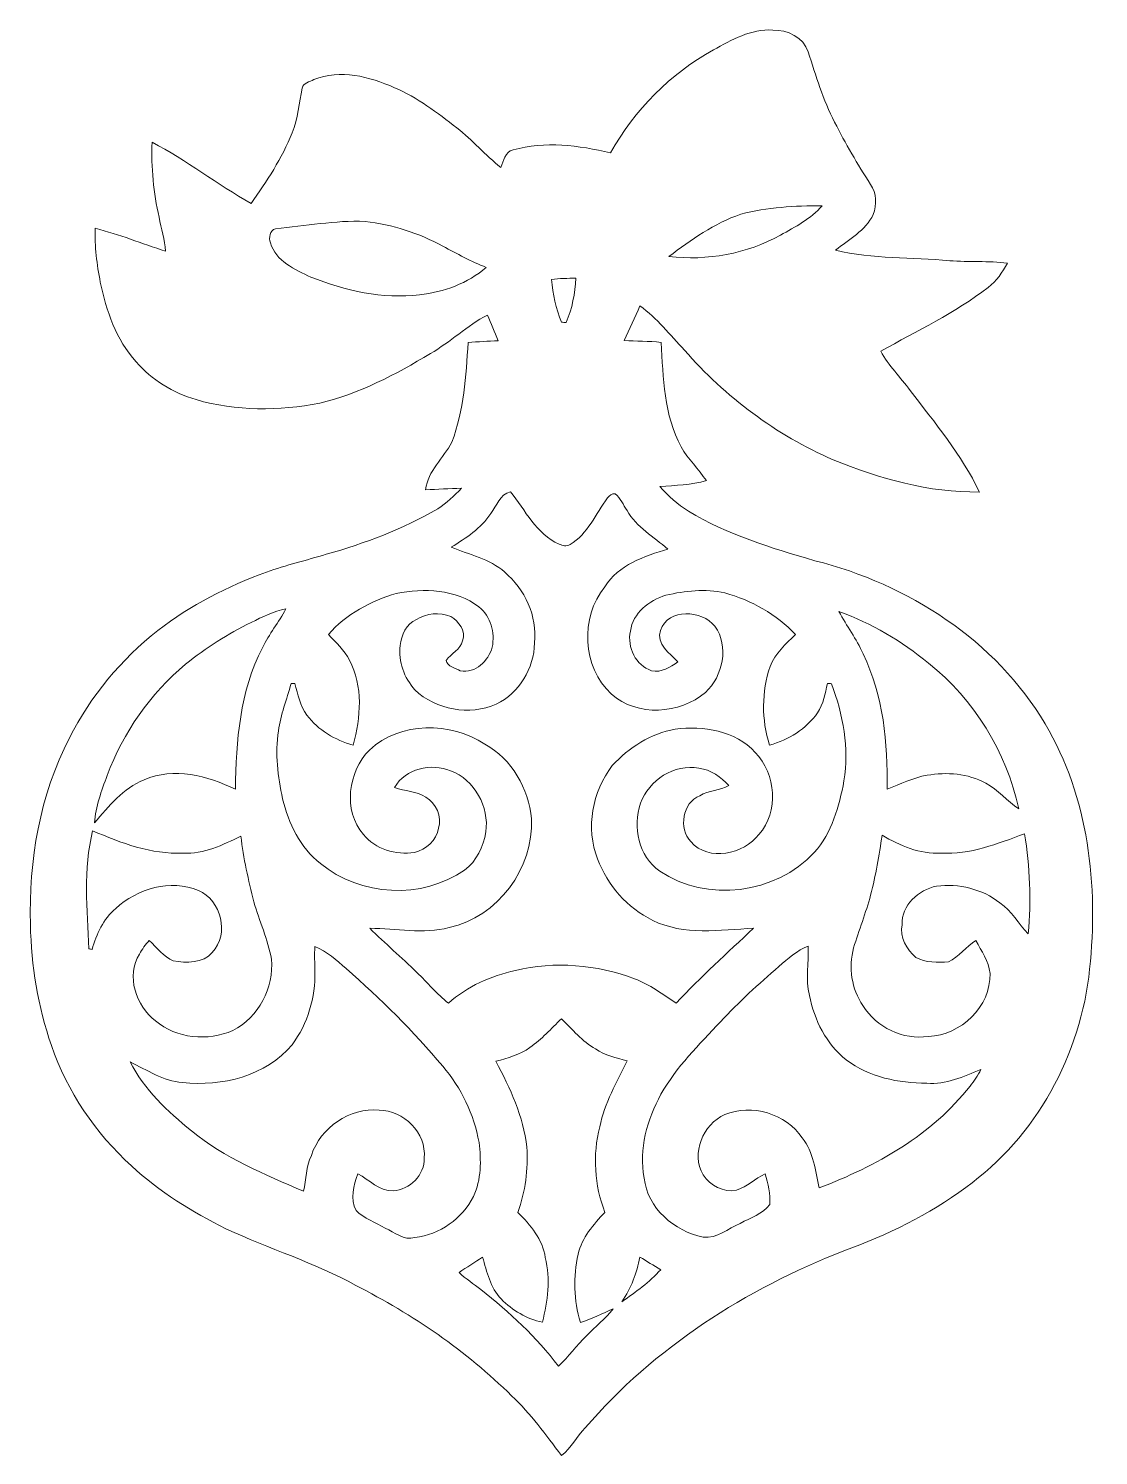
# Model space of a CAD drawing. Header units: centimetres. Extents: x -12.1 to 12.2, y -16.2 to 16.2.
import ezdxf

# ---------------------------------------------------------------- set-up
doc = ezdxf.new("R2010")
doc.units = ezdxf.units.CM
doc.header["$MEASUREMENT"] = 0
doc.layers.add('Layer 1', color=7, linetype='Continuous')

msp = doc.modelspace()

# ---------------------------------------------------------------- linework, layer by layer
at = {"layer": 'Layer 1', "color": 251, "lineweight": 9}
for points, knots in [([(3.44417, 15.70908), (3.85974, 15.93098), (4.30001, 16.19239), (4.79108, 16.15605), (4.79108, 16.15605), (5.11916, 16.16769), (5.48817, 15.9913), (5.59506, 15.66393), (5.59506, 15.66393), (5.76792, 15.12418), (5.93161, 14.57596), (6.19443, 14.07078), (6.19443, 14.07078), (6.43608, 13.5843), (6.71548, 13.11793), (7.00617, 12.65932), (7.00617, 12.65932), (7.1501, 12.46247), (7.14481, 12.19859), (7.07108, 11.97493), (7.07108, 11.97493), (6.88869, 11.60945), (6.52075, 11.40872), (6.21277, 11.1646), (6.21277, 11.1646), (7.06191, 10.96599), (7.93962, 11.00444), (8.80287, 10.92859), (8.80287, 10.92859), (9.23784, 10.8912), (9.67881, 10.93212), (10.11202, 10.87038), (10.11202, 10.87038), (9.99278, 10.6693), (9.8679, 10.46328), (9.67493, 10.32463), (9.67493, 10.32463), (8.92598, 9.74114), (8.06203, 9.33791), (7.23759, 8.87613), (7.23759, 8.87613), (7.41998, 8.55157), (7.68491, 8.28311), (7.90681, 7.98607), (7.90681, 7.98607), (8.4702, 7.24912), (9.07309, 6.52487), (9.47632, 5.68455), (9.47632, 5.68455), (8.3312, 5.66762), (7.21007, 5.98547), (6.15809, 6.4148), (6.15809, 6.4148), (4.86798, 6.97748), (3.71193, 7.83932), (2.79083, 8.90223), (2.79083, 8.90223), (2.46168, 9.24302), (2.16817, 9.62543), (1.78118, 9.90412), (1.78118, 9.90412), (1.67182, 9.63707), (1.54235, 9.37953), (1.42099, 9.11813), (1.42099, 9.11813), (1.69969, 9.10685), (1.97979, 9.10473), (2.25778, 9.0758), (2.25778, 9.0758), (2.30893, 8.27676), (2.3241, 7.42868), (2.71322, 6.70619), (2.71322, 6.70619), (2.87585, 6.43103), (3.10692, 6.20525), (3.28683, 5.94172), (3.28683, 5.94172), (2.94534, 5.83942), (2.58445, 5.83871), (2.23238, 5.80767), (2.23238, 5.80767), (2.42394, 5.59706), (2.63313, 5.39809), (2.87832, 5.25028), (2.87832, 5.25028), (3.76308, 4.71793), (4.75792, 4.41383), (5.74287, 4.12667), (5.74287, 4.12667), (7.85495, 3.59786), (9.84497, 2.32468), (10.96539, 0.42498), (10.96539, 0.42498), (11.95599, -1.23026), (12.17472, -3.24497), (11.97434, -5.13269), (11.97434, -5.13269), (11.77819, -7.0772), (10.76008, -8.93951), (9.16517, -10.08392), (9.16517, -10.08392), (8.32662, -10.70587), (7.38011, -11.16166), (6.40362, -11.52149), (6.40362, -11.52149), (4.17936, -12.38509), (2.10256, -13.71612), (0.53763, -15.53222), (0.53763, -15.53222), (0.34784, -15.73048), (0.21943, -15.98625), (0.00459, -16.15946), (0.00459, -16.15946), (-0.36089, -15.70014), (-0.6918, -15.20626), (-1.12818, -14.80726), (-1.12818, -14.80726), (-2.16041, -13.78879), (-3.37044, -12.96224), (-4.66055, -12.30501), (-4.66055, -12.30501), (-5.59929, -11.78325), (-6.63434, -11.47351), (-7.60412, -11.01878), (-7.60412, -11.01878), (-8.37424, -10.63778), (-9.11331, -10.18199), (-9.74372, -9.59427), (-9.74372, -9.59427), (-10.56781, -8.85661), (-11.19787, -7.90799), (-11.56158, -6.86377), (-11.56158, -6.86377), (-11.86815, -5.98464), (-12.01843, -5.05366), (-12.03748, -4.12445), (-12.03748, -4.12445), (-12.08017, -2.67277), (-11.82229, -1.18828), (-11.1513, 0.10924), (-11.1513, 0.10924), (-10.67294, 1.05645), (-9.98008, 1.89112), (-9.14717, 2.54764), (-9.14717, 2.54764), (-8.40352, 3.11526), (-7.56602, 3.55482), (-6.68478, 3.86597), (-6.68478, 3.86597), (-6.24346, 4.03178), (-5.78238, 4.13444), (-5.33223, 4.27166), (-5.33223, 4.27166), (-4.45382, 4.52002), (-3.59304, 4.84563), (-2.80176, 5.30425), (-2.80176, 5.30425), (-2.60562, 5.43584), (-2.42817, 5.5953), (-2.2673, 5.76816), (-2.2673, 5.76816), (-2.53859, 5.76216), (-2.80882, 5.74487), (-3.07975, 5.73605), (-3.07975, 5.73605), (-3.02754, 6.16362), (-2.67405, 6.4536), (-2.48108, 6.81414), (-2.48108, 6.81414), (-2.21474, 7.53593), (-2.15935, 8.31345), (-2.11667, 9.0758), (-2.11667, 9.0758), (-1.88912, 9.09237), (-1.66123, 9.10367), (-1.43298, 9.11461), (-1.43298, 9.11461), (-1.50636, 9.31252), (-1.60267, 9.50054), (-1.67816, 9.6974), (-1.67816, 9.6974), (-2.13748, 9.45151), (-2.51848, 9.08321), (-2.97074, 8.82392), (-2.97074, 8.82392), (-3.75391, 8.34802), (-4.58117, 7.91552), (-5.47723, 7.6982), (-5.47723, 7.6982), (-6.4015, 7.51758), (-7.37447, 7.51476), (-8.28322, 7.77864), (-8.28322, 7.77864), (-8.80533, 7.93139), (-9.28652, 8.22631), (-9.64353, 8.63906), (-9.64353, 8.63906), (-10.09685, 9.13718), (-10.31381, 9.79441), (-10.45351, 10.44034), (-10.45351, 10.44034), (-10.529, 10.84322), (-10.58545, 11.25173), (-10.5664, 11.66272), (-10.5664, 11.66272), (-10.02524, 11.52549), (-9.5063, 11.31876), (-8.97749, 11.14167), (-8.97749, 11.14167), (-8.98031, 11.40555), (-9.0738, 11.65672), (-9.12142, 11.91355), (-9.12142, 11.91355), (-9.25301, 12.46988), (-9.29957, 13.04314), (-9.28052, 13.61358), (-9.28052, 13.61358), (-8.49806, 13.21036), (-7.79992, 12.66073), (-7.03615, 12.22258), (-7.03615, 12.22258), (-6.6809, 12.72952), (-6.33165, 13.25022), (-6.10411, 13.82913), (-6.10411, 13.82913), (-5.9757, 14.15333), (-5.94607, 14.50435), (-5.87728, 14.84301), (-5.87728, 14.84301), (-5.85152, 14.96225), (-5.70477, 14.9806), (-5.61587, 15.03633), (-5.61587, 15.03633), (-5.01121, 15.27375), (-4.35257, 15.10618), (-3.78566, 14.85042), (-3.78566, 14.85042), (-3.26602, 14.62747), (-2.80846, 14.28774), (-2.36925, 13.93743), (-2.36925, 13.93743), (-2.01542, 13.66473), (-1.72332, 13.32219), (-1.37513, 13.04279), (-1.37513, 13.04279), (-1.31127, 13.18919), (-1.27705, 13.39451), (-1.09714, 13.44178), (-1.09714, 13.44178), (-0.37324, 13.64392), (0.39335, 13.54691), (1.11302, 13.37158), (1.11302, 13.37158), (1.65488, 14.34701), (2.46874, 15.16616), (3.44417, 15.70908), (3.44417, 15.70908), (3.44417, 15.70908), (3.44417, 15.70908), (3.44417, 15.70908)], [0, 0, 0, 0, 0.01515152, 0.01515152, 0.01515152, 0.01515152, 0.03030303, 0.03030303, 0.03030303, 0.03030303, 0.04545455, 0.04545455, 0.04545455, 0.04545455, 0.06060606, 0.06060606, 0.06060606, 0.06060606, 0.07575758, 0.07575758, 0.07575758, 0.07575758, 0.09090909, 0.09090909, 0.09090909, 0.09090909, 0.10606061, 0.10606061, 0.10606061, 0.10606061, 0.12121212, 0.12121212, 0.12121212, 0.12121212, 0.13636364, 0.13636364, 0.13636364, 0.13636364, 0.15151515, 0.15151515, 0.15151515, 0.15151515, 0.16666667, 0.16666667, 0.16666667, 0.16666667, 0.18181818, 0.18181818, 0.18181818, 0.18181818, 0.1969697, 0.1969697, 0.1969697, 0.1969697, 0.21212121, 0.21212121, 0.21212121, 0.21212121, 0.22727273, 0.22727273, 0.22727273, 0.22727273, 0.24242424, 0.24242424, 0.24242424, 0.24242424, 0.25757576, 0.25757576, 0.25757576, 0.25757576, 0.27272727, 0.27272727, 0.27272727, 0.27272727, 0.28787879, 0.28787879, 0.28787879, 0.28787879, 0.3030303, 0.3030303, 0.3030303, 0.3030303, 0.31818182, 0.31818182, 0.31818182, 0.31818182, 0.33333333, 0.33333333, 0.33333333, 0.33333333, 0.34848485, 0.34848485, 0.34848485, 0.34848485, 0.36363636, 0.36363636, 0.36363636, 0.36363636, 0.37878788, 0.37878788, 0.37878788, 0.37878788, 0.39393939, 0.39393939, 0.39393939, 0.39393939, 0.40909091, 0.40909091, 0.40909091, 0.40909091, 0.42424242, 0.42424242, 0.42424242, 0.42424242, 0.43939394, 0.43939394, 0.43939394, 0.43939394, 0.45454545, 0.45454545, 0.45454545, 0.45454545, 0.46969697, 0.46969697, 0.46969697, 0.46969697, 0.48484848, 0.48484848, 0.48484848, 0.48484848, 0.5, 0.5, 0.5, 0.5, 0.51515152, 0.51515152, 0.51515152, 0.51515152, 0.53030303, 0.53030303, 0.53030303, 0.53030303, 0.54545455, 0.54545455, 0.54545455, 0.54545455, 0.56060606, 0.56060606, 0.56060606, 0.56060606, 0.57575758, 0.57575758, 0.57575758, 0.57575758, 0.59090909, 0.59090909, 0.59090909, 0.59090909, 0.60606061, 0.60606061, 0.60606061, 0.60606061, 0.62121212, 0.62121212, 0.62121212, 0.62121212, 0.63636364, 0.63636364, 0.63636364, 0.63636364, 0.65151515, 0.65151515, 0.65151515, 0.65151515, 0.66666667, 0.66666667, 0.66666667, 0.66666667, 0.68181818, 0.68181818, 0.68181818, 0.68181818, 0.6969697, 0.6969697, 0.6969697, 0.6969697, 0.71212121, 0.71212121, 0.71212121, 0.71212121, 0.72727273, 0.72727273, 0.72727273, 0.72727273, 0.74242424, 0.74242424, 0.74242424, 0.74242424, 0.75757576, 0.75757576, 0.75757576, 0.75757576, 0.77272727, 0.77272727, 0.77272727, 0.77272727, 0.78787879, 0.78787879, 0.78787879, 0.78787879, 0.8030303, 0.8030303, 0.8030303, 0.8030303, 0.81818182, 0.81818182, 0.81818182, 0.81818182, 0.83333333, 0.83333333, 0.83333333, 0.83333333, 0.84848485, 0.84848485, 0.84848485, 0.84848485, 0.86363636, 0.86363636, 0.86363636, 0.86363636, 0.87878788, 0.87878788, 0.87878788, 0.87878788, 0.89393939, 0.89393939, 0.89393939, 0.89393939, 0.90909091, 0.90909091, 0.90909091, 0.90909091, 0.92424242, 0.92424242, 0.92424242, 0.92424242, 0.93939394, 0.93939394, 0.93939394, 0.93939394, 0.95454545, 0.95454545, 0.95454545, 0.95454545, 0.96969697, 0.96969697, 0.96969697, 0.96969697, 1, 1, 1, 1]), ([(4.06506, 11.98234), (3.46534, 11.77702), (2.93899, 11.40096), (2.43734, 11.02314), (2.43734, 11.02314), (3.30059, 10.92471), (4.2037, 11.0817), (4.96429, 11.50962), (4.96429, 11.50962), (5.30437, 11.69306), (5.65362, 11.87862), (5.91115, 12.1746), (5.91115, 12.1746), (5.29308, 12.17354), (4.66478, 12.14144), (4.06506, 11.98234), (4.06506, 11.98234), (4.06506, 11.98234), (4.06506, 11.98234), (4.06506, 11.98234)], [0, 0, 0, 0, 0.16666667, 0.16666667, 0.16666667, 0.16666667, 0.33333333, 0.33333333, 0.33333333, 0.33333333, 0.5, 0.5, 0.5, 0.5, 0.66666667, 0.66666667, 0.66666667, 0.66666667, 1, 1, 1, 1]), ([(-6.48017, 11.65355), (-6.61599, 11.62356), (-6.63434, 11.44541), (-6.598, 11.33499), (-6.598, 11.33499), (-6.47453, 10.91977), (-6.04132, 10.72398), (-5.67972, 10.55676), (-5.67972, 10.55676), (-4.9029, 10.2442), (-4.05306, 10.0597), (-3.2138, 10.15529), (-3.2138, 10.15529), (-2.6677, 10.21633), (-2.12266, 10.41529), (-1.70427, 10.77831), (-1.70427, 10.77831), (-2.04787, 10.90425), (-2.3622, 11.09052), (-2.6864, 11.25703), (-2.6864, 11.25703), (-3.2325, 11.5516), (-3.83258, 11.75021), (-4.44994, 11.8183), (-4.44994, 11.8183), (-5.13186, 11.84864), (-5.8039, 11.71352), (-6.48017, 11.65355), (-6.48017, 11.65355), (-6.48017, 11.65355), (-6.48017, 11.65355), (-6.48017, 11.65355)], [0, 0, 0, 0, 0.11111111, 0.11111111, 0.11111111, 0.11111111, 0.22222222, 0.22222222, 0.22222222, 0.22222222, 0.33333333, 0.33333333, 0.33333333, 0.33333333, 0.44444444, 0.44444444, 0.44444444, 0.44444444, 0.55555556, 0.55555556, 0.55555556, 0.55555556, 0.66666667, 0.66666667, 0.66666667, 0.66666667, 0.77777778, 0.77777778, 0.77777778, 0.77777778, 1, 1, 1, 1]), ([(-0.22331, 10.50455), (-0.19297, 10.17188), (-0.12735, 9.84345), (0.00212, 9.53441), (0.00212, 9.53441), (0.02822, 9.53194), (0.08044, 9.52736), (0.10654, 9.52489), (0.10654, 9.52489), (0.24342, 9.84345), (0.31221, 10.18917), (0.32632, 10.53489), (0.32632, 10.53489), (0.14252, 10.53136), (-0.04092, 10.5236), (-0.22331, 10.50455), (-0.22331, 10.50455), (-0.22331, 10.50455), (-0.22331, 10.50455), (-0.22331, 10.50455)], [0, 0, 0, 0, 0.16666667, 0.16666667, 0.16666667, 0.16666667, 0.33333333, 0.33333333, 0.33333333, 0.33333333, 0.5, 0.5, 0.5, 0.5, 0.66666667, 0.66666667, 0.66666667, 0.66666667, 1, 1, 1, 1]), ([(-1.60161, 5.19525), (-1.82068, 4.86152), (-2.16288, 4.64102), (-2.49555, 4.43394), (-2.49555, 4.43394), (-2.08633, 4.26179), (-1.62983, 4.17183), (-1.28693, 3.87091), (-1.28693, 3.87091), (-0.83114, 3.47827), (-0.54363, 2.87043), (-0.60713, 2.26189), (-0.60713, 2.26189), (-0.62442, 1.69004), (-0.95003, 1.12171), (-1.47567, 0.87441), (-1.47567, 0.87441), (-2.08421, 0.60913), (-2.84339, 0.74353), (-3.32458, 1.19968), (-3.32458, 1.19968), (-3.56094, 1.47131), (-3.70805, 1.84173), (-3.65442, 2.20474), (-3.65442, 2.20474), (-3.6262, 2.43863), (-3.51931, 2.69475), (-3.28789, 2.79247), (-3.28789, 2.79247), (-3.06035, 2.94134), (-2.75978, 2.96392), (-2.50966, 2.86091), (-2.50966, 2.86091), (-2.32833, 2.74837), (-2.153, 2.54094), (-2.2419, 2.31093), (-2.2419, 2.31093), (-2.28776, 2.1109), (-2.50049, 2.02271), (-2.61302, 1.86607), (-2.61302, 1.86607), (-2.5915, 1.72461), (-2.39995, 1.69039), (-2.292, 1.63324), (-2.292, 1.63324), (-1.9491, 1.55704), (-1.65241, 1.86043), (-1.5688, 2.16629), (-1.5688, 2.16629), (-1.50213, 2.49931), (-1.6009, 2.8602), (-1.87007, 3.07751), (-1.87007, 3.07751), (-2.39536, 3.48779), (-3.11503, 3.50578), (-3.74297, 3.38549), (-3.74297, 3.38549), (-4.32258, 3.21368), (-4.88491, 2.91523), (-5.28355, 2.45204), (-5.28355, 2.45204), (-5.11316, 2.26894), (-4.91843, 2.09961), (-4.80518, 1.87207), (-4.80518, 1.87207), (-4.49051, 1.28081), (-4.54942, 0.57102), (-4.72334, -0.05445), (-4.72334, -0.05445), (-5.12903, 0.05879), (-5.51497, 0.28422), (-5.77003, 0.625), (-5.77003, 0.625), (-5.91643, 0.83914), (-5.98205, 1.09455), (-6.04026, 1.34361), (-6.04026, 1.34361), (-6.06248, 1.34255), (-6.10693, 1.34043), (-6.12916, 1.33973), (-6.12916, 1.33973), (-6.223, 0.98166), (-6.36728, 0.63699), (-6.41279, 0.26728), (-6.41279, 0.26728), (-6.49781, -0.24424), (-6.42796, -0.76706), (-6.32142, -1.27012), (-6.32142, -1.27012), (-6.18666, -1.8261), (-5.9249, -2.38031), (-5.46312, -2.73733), (-5.46312, -2.73733), (-4.55965, -3.48133), (-3.15524, -3.56388), (-2.19392, -2.88584), (-2.19392, -2.88584), (-1.91946, -2.68406), (-1.772, -2.35103), (-1.71344, -2.0233), (-1.71344, -2.0233), (-1.63089, -1.45145), (-1.97238, -0.84467), (-2.51213, -0.63442), (-2.51213, -0.63442), (-2.95416, -0.45768), (-3.53801, -0.58115), (-3.78037, -1.01577), (-3.78037, -1.01577), (-3.54859, -1.10149), (-3.28683, -1.09268), (-3.07587, -1.23414), (-3.07587, -1.23414), (-2.8448, -1.36961), (-2.70122, -1.67688), (-2.78835, -1.93793), (-2.78835, -1.93793), (-2.82434, -2.21662), (-3.07587, -2.41806), (-3.33269, -2.48897), (-3.33269, -2.48897), (-3.74897, -2.55388), (-4.22169, -2.41877), (-4.48698, -2.07904), (-4.48698, -2.07904), (-4.96041, -1.53612), (-4.83517, -0.65735), (-4.35151, -0.16558), (-4.35151, -0.16558), (-3.65266, 0.48706), (-2.51319, 0.47648), (-1.73461, -0.03117), (-1.73461, -0.03117), (-1.12289, -0.37124), (-0.74577, -1.04046), (-0.68015, -1.72626), (-0.68015, -1.72626), (-0.62053, -2.84528), (-1.44533, -3.95547), (-2.54564, -4.19042), (-2.54564, -4.19042), (-3.13655, -4.3474), (-3.74509, -4.21017), (-4.3441, -4.20806), (-4.3441, -4.20806), (-4.00085, -4.55378), (-3.61985, -4.8614), (-3.27801, -5.20959), (-3.27801, -5.20959), (-3.03706, -5.43749), (-2.82504, -5.69784), (-2.56328, -5.90351), (-2.56328, -5.90351), (-2.1336, -5.52744), (-1.59949, -5.28403), (-1.04422, -5.16232), (-1.04422, -5.16232), (-0.15275, -4.94889), (0.80292, -5.02791), (1.65806, -5.35176), (1.65806, -5.35176), (2.00449, -5.4777), (2.2987, -5.7056), (2.60385, -5.90739), (2.60385, -5.90739), (3.15207, -5.30378), (3.76555, -4.76544), (4.35575, -4.20453), (4.35575, -4.20453), (3.5934, -4.24792), (2.78165, -4.37809), (2.06975, -4.02779), (2.06975, -4.02779), (1.49225, -3.75015), (1.04352, -3.2291), (0.82092, -2.63149), (0.82092, -2.63149), (0.54116, -1.93546), (0.70344, -1.10714), (1.15217, -0.51871), (1.15217, -0.51871), (1.52859, -0.11019), (2.02812, 0.20908), (2.58092, 0.30785), (2.58092, 0.30785), (3.2131, 0.38299), (3.94688, 0.27787), (4.39385, -0.21814), (4.39385, -0.21814), (4.86057, -0.70674), (4.94312, -1.56504), (4.4764, -2.07975), (4.4764, -2.07975), (4.13808, -2.52248), (3.33093, -2.70875), (2.93405, -2.24308), (2.93405, -2.24308), (2.65219, -1.93969), (2.74214, -1.36184), (3.1369, -1.20063), (3.1369, -1.20063), (3.34398, -1.08456), (3.59093, -1.08386), (3.79907, -0.97203), (3.79907, -0.97203), (3.61103, -0.78611), (3.39267, -0.60408), (3.11856, -0.57938), (3.11856, -0.57938), (2.55447, -0.46896), (1.98685, -0.8482), (1.79282, -1.37243), (1.79282, -1.37243), (1.61714, -1.90689), (1.74449, -2.57752), (2.22991, -2.91019), (2.22991, -2.91019), (3.29142, -3.63479), (4.86551, -3.43124), (5.73088, -2.48791), (5.73088, -2.48791), (6.13481, -2.04024), (6.29497, -1.44369), (6.40503, -0.8676), (6.40503, -0.8676), (6.53027, -0.12395), (6.38669, 0.64052), (6.12105, 1.33796), (6.12105, 1.33796), (6.09882, 1.33938), (6.05473, 1.34184), (6.0325, 1.3429), (6.0325, 1.3429), (5.97853, 1.11713), (5.93937, 0.87829), (5.80849, 0.68039), (5.80849, 0.68039), (5.5492, 0.31456), (5.15056, 0.05879), (4.71805, -0.05233), (4.71805, -0.05233), (4.5339, 0.52269), (4.53778, 1.15664), (4.73005, 1.72884), (4.73005, 1.72884), (4.83941, 2.028), (5.08882, 2.23755), (5.31001, 2.45415), (5.31001, 2.45415), (4.87363, 2.90536), (4.30883, 3.23556), (3.7017, 3.39572), (3.7017, 3.39572), (3.26179, 3.49732), (2.80317, 3.44546), (2.3689, 3.34351), (2.3689, 3.34351), (1.99002, 3.22674), (1.61925, 2.94593), (1.56351, 2.52824), (1.56351, 2.52824), (1.48555, 2.16417), (1.68487, 1.75142), (2.0447, 1.63042), (2.0447, 1.63042), (2.27118, 1.57962), (2.46662, 1.71649), (2.64195, 1.8375), (2.64195, 1.8375), (2.45604, 2.02306), (2.13713, 2.23966), (2.24649, 2.54729), (2.24649, 2.54729), (2.42253, 3.06093), (3.18382, 3.00907), (3.47839, 2.64112), (3.47839, 2.64112), (3.8093, 2.18851), (3.66042, 1.50941), (3.26708, 1.14147), (3.26708, 1.14147), (2.68288, 0.64476), (1.71979, 0.57843), (1.13136, 1.10513), (1.13136, 1.10513), (0.4699, 1.71791), (0.42263, 2.83727), (0.98143, 3.53224), (0.98143, 3.53224), (1.29364, 4.03742), (1.88066, 4.22616), (2.41512, 4.39162), (2.41512, 4.39162), (2.08809, 4.66042), (1.70533, 4.89008), (1.48872, 5.26757), (1.48872, 5.26757), (1.39877, 5.39033), (1.34303, 5.54626), (1.21814, 5.64045), (1.21814, 5.64045), (1.14477, 5.66762), (1.08903, 5.59847), (1.04634, 5.55014), (1.04634, 5.55014), (0.77647, 5.1903), (0.59867, 4.73239), (0.19544, 4.49321), (0.19544, 4.49321), (0.11853, 4.44064), (0.02434, 4.46958), (-0.05221, 4.50485), (-0.05221, 4.50485), (-0.57009, 4.72852), (-0.8188, 5.27603), (-1.15746, 5.69019), (-1.15746, 5.69019), (-1.39841, 5.62422), (-1.46685, 5.37093), (-1.60161, 5.19525), (-1.60161, 5.19525), (-1.60161, 5.19525), (-1.60161, 5.19525), (-1.60161, 5.19525)], [0, 0, 0, 0, 0.01219512, 0.01219512, 0.01219512, 0.01219512, 0.02439024, 0.02439024, 0.02439024, 0.02439024, 0.03658537, 0.03658537, 0.03658537, 0.03658537, 0.04878049, 0.04878049, 0.04878049, 0.04878049, 0.06097561, 0.06097561, 0.06097561, 0.06097561, 0.07317073, 0.07317073, 0.07317073, 0.07317073, 0.08536585, 0.08536585, 0.08536585, 0.08536585, 0.09756098, 0.09756098, 0.09756098, 0.09756098, 0.1097561, 0.1097561, 0.1097561, 0.1097561, 0.12195122, 0.12195122, 0.12195122, 0.12195122, 0.13414634, 0.13414634, 0.13414634, 0.13414634, 0.14634146, 0.14634146, 0.14634146, 0.14634146, 0.15853659, 0.15853659, 0.15853659, 0.15853659, 0.17073171, 0.17073171, 0.17073171, 0.17073171, 0.18292683, 0.18292683, 0.18292683, 0.18292683, 0.19512195, 0.19512195, 0.19512195, 0.19512195, 0.20731707, 0.20731707, 0.20731707, 0.20731707, 0.2195122, 0.2195122, 0.2195122, 0.2195122, 0.23170732, 0.23170732, 0.23170732, 0.23170732, 0.24390244, 0.24390244, 0.24390244, 0.24390244, 0.25609756, 0.25609756, 0.25609756, 0.25609756, 0.26829268, 0.26829268, 0.26829268, 0.26829268, 0.2804878, 0.2804878, 0.2804878, 0.2804878, 0.29268293, 0.29268293, 0.29268293, 0.29268293, 0.30487805, 0.30487805, 0.30487805, 0.30487805, 0.31707317, 0.31707317, 0.31707317, 0.31707317, 0.32926829, 0.32926829, 0.32926829, 0.32926829, 0.34146341, 0.34146341, 0.34146341, 0.34146341, 0.35365854, 0.35365854, 0.35365854, 0.35365854, 0.36585366, 0.36585366, 0.36585366, 0.36585366, 0.37804878, 0.37804878, 0.37804878, 0.37804878, 0.3902439, 0.3902439, 0.3902439, 0.3902439, 0.40243902, 0.40243902, 0.40243902, 0.40243902, 0.41463415, 0.41463415, 0.41463415, 0.41463415, 0.42682927, 0.42682927, 0.42682927, 0.42682927, 0.43902439, 0.43902439, 0.43902439, 0.43902439, 0.45121951, 0.45121951, 0.45121951, 0.45121951, 0.46341463, 0.46341463, 0.46341463, 0.46341463, 0.47560976, 0.47560976, 0.47560976, 0.47560976, 0.48780488, 0.48780488, 0.48780488, 0.48780488, 0.5, 0.5, 0.5, 0.5, 0.51219512, 0.51219512, 0.51219512, 0.51219512, 0.52439024, 0.52439024, 0.52439024, 0.52439024, 0.53658537, 0.53658537, 0.53658537, 0.53658537, 0.54878049, 0.54878049, 0.54878049, 0.54878049, 0.56097561, 0.56097561, 0.56097561, 0.56097561, 0.57317073, 0.57317073, 0.57317073, 0.57317073, 0.58536585, 0.58536585, 0.58536585, 0.58536585, 0.59756098, 0.59756098, 0.59756098, 0.59756098, 0.6097561, 0.6097561, 0.6097561, 0.6097561, 0.62195122, 0.62195122, 0.62195122, 0.62195122, 0.63414634, 0.63414634, 0.63414634, 0.63414634, 0.64634146, 0.64634146, 0.64634146, 0.64634146, 0.65853659, 0.65853659, 0.65853659, 0.65853659, 0.67073171, 0.67073171, 0.67073171, 0.67073171, 0.68292683, 0.68292683, 0.68292683, 0.68292683, 0.69512195, 0.69512195, 0.69512195, 0.69512195, 0.70731707, 0.70731707, 0.70731707, 0.70731707, 0.7195122, 0.7195122, 0.7195122, 0.7195122, 0.73170732, 0.73170732, 0.73170732, 0.73170732, 0.74390244, 0.74390244, 0.74390244, 0.74390244, 0.75609756, 0.75609756, 0.75609756, 0.75609756, 0.76829268, 0.76829268, 0.76829268, 0.76829268, 0.7804878, 0.7804878, 0.7804878, 0.7804878, 0.79268293, 0.79268293, 0.79268293, 0.79268293, 0.80487805, 0.80487805, 0.80487805, 0.80487805, 0.81707317, 0.81707317, 0.81707317, 0.81707317, 0.82926829, 0.82926829, 0.82926829, 0.82926829, 0.84146341, 0.84146341, 0.84146341, 0.84146341, 0.85365854, 0.85365854, 0.85365854, 0.85365854, 0.86585366, 0.86585366, 0.86585366, 0.86585366, 0.87804878, 0.87804878, 0.87804878, 0.87804878, 0.8902439, 0.8902439, 0.8902439, 0.8902439, 0.90243902, 0.90243902, 0.90243902, 0.90243902, 0.91463415, 0.91463415, 0.91463415, 0.91463415, 0.92682927, 0.92682927, 0.92682927, 0.92682927, 0.93902439, 0.93902439, 0.93902439, 0.93902439, 0.95121951, 0.95121951, 0.95121951, 0.95121951, 0.96341463, 0.96341463, 0.96341463, 0.96341463, 0.97560976, 0.97560976, 0.97560976, 0.97560976, 1, 1, 1, 1]), ([(-7.03403, 2.72932), (-7.56108, 2.46685), (-8.06027, 2.14794), (-8.52099, 1.78105), (-8.52099, 1.78105), (-9.32039, 1.11289), (-9.93316, 0.22989), (-10.29864, -0.74448), (-10.29864, -0.74448), (-10.42458, -1.09162), (-10.5597, -1.44404), (-10.58333, -1.81658), (-10.58333, -1.81658), (-10.2623, -1.43769), (-9.93563, -1.03517), (-9.46115, -0.84114), (-9.46115, -0.84114), (-8.78628, -0.54516), (-8.02428, -0.74378), (-7.3921, -1.05422), (-7.3921, -1.05422), (-7.37588, 0.03621), (-7.2905, 1.17004), (-6.77757, 2.15464), (-6.77757, 2.15464), (-6.62869, 2.46438), (-6.40715, 2.73108), (-6.24487, 3.03306), (-6.24487, 3.03306), (-6.52462, 2.98261), (-6.77933, 2.84962), (-7.03403, 2.72932), (-7.03403, 2.72932), (-7.03403, 2.72932), (-7.03403, 2.72932), (-7.03403, 2.72932)], [0, 0, 0, 0, 0.1, 0.1, 0.1, 0.1, 0.2, 0.2, 0.2, 0.2, 0.3, 0.3, 0.3, 0.3, 0.4, 0.4, 0.4, 0.4, 0.5, 0.5, 0.5, 0.5, 0.6, 0.6, 0.6, 0.6, 0.7, 0.7, 0.7, 0.7, 0.8, 0.8, 0.8, 0.8, 1, 1, 1, 1]), ([(6.29073, 2.97203), (6.46536, 2.64818), (6.69325, 2.35502), (6.83719, 2.01389), (6.83719, 2.01389), (7.30427, 1.06597), (7.39881, -0.01141), (7.38505, -1.05316), (7.38505, -1.05316), (7.68527, -0.94451), (7.97031, -0.78893), (8.28922, -0.73743), (8.28922, -0.73743), (8.73513, -0.66052), (9.21844, -0.69439), (9.61955, -0.9184), (9.61955, -0.9184), (9.90177, -1.06939), (10.10603, -1.32198), (10.37061, -1.49661), (10.37061, -1.49661), (10.07922, -0.21003), (9.35884, 0.98307), (8.32273, 1.80539), (8.32273, 1.80539), (7.71384, 2.2954), (7.03298, 2.71768), (6.29073, 2.97203), (6.29073, 2.97203), (6.29073, 2.97203), (6.29073, 2.97203), (6.29073, 2.97203)], [0, 0, 0, 0, 0.11111111, 0.11111111, 0.11111111, 0.11111111, 0.22222222, 0.22222222, 0.22222222, 0.22222222, 0.33333333, 0.33333333, 0.33333333, 0.33333333, 0.44444444, 0.44444444, 0.44444444, 0.44444444, 0.55555556, 0.55555556, 0.55555556, 0.55555556, 0.66666667, 0.66666667, 0.66666667, 0.66666667, 0.77777778, 0.77777778, 0.77777778, 0.77777778, 1, 1, 1, 1]), ([(-10.62813, -1.99402), (-10.83733, -2.87032), (-10.75513, -3.78084), (-10.71351, -4.67161), (-10.71351, -4.67161), (-10.69516, -4.67513), (-10.65847, -4.68219), (-10.64013, -4.68572), (-10.64013, -4.68572), (-10.53535, -4.34317), (-10.38542, -3.99568), (-10.10426, -3.76109), (-10.10426, -3.76109), (-9.61284, -3.30812), (-8.86495, -3.08305), (-8.22748, -3.34975), (-8.22748, -3.34975), (-7.71278, -3.57729), (-7.51981, -4.33188), (-7.91386, -4.7531), (-7.91386, -4.7531), (-8.13047, -5.00816), (-8.5023, -4.99546), (-8.8011, -4.94677), (-8.8011, -4.94677), (-9.02158, -4.84976), (-9.17046, -4.64479), (-9.34191, -4.48322), (-9.34191, -4.48322), (-9.4301, -4.57636), (-9.5056, -4.68042), (-9.56768, -4.79296), (-9.56768, -4.79296), (-9.87742, -5.28826), (-9.64142, -5.96489), (-9.20432, -6.30285), (-9.20432, -6.30285), (-8.7256, -6.71384), (-8.01617, -6.76957), (-7.44749, -6.5251), (-7.44749, -6.5251), (-6.86858, -6.22347), (-6.50628, -5.55567), (-6.57472, -4.90514), (-6.57472, -4.90514), (-6.65057, -4.45641), (-6.85377, -4.04472), (-6.96912, -3.60692), (-6.96912, -3.60692), (-7.09718, -3.11621), (-7.21113, -2.6202), (-7.26652, -2.11538), (-7.26652, -2.11538), (-7.67574, -2.31752), (-8.10718, -2.53166), (-8.57779, -2.5052), (-8.57779, -2.5052), (-9.29605, -2.53201), (-9.98149, -2.27871), (-10.62813, -1.99402), (-10.62813, -1.99402), (-10.62813, -1.99402), (-10.62813, -1.99402), (-10.62813, -1.99402)], [0, 0, 0, 0, 0.05882353, 0.05882353, 0.05882353, 0.05882353, 0.11764706, 0.11764706, 0.11764706, 0.11764706, 0.17647059, 0.17647059, 0.17647059, 0.17647059, 0.23529412, 0.23529412, 0.23529412, 0.23529412, 0.29411765, 0.29411765, 0.29411765, 0.29411765, 0.35294118, 0.35294118, 0.35294118, 0.35294118, 0.41176471, 0.41176471, 0.41176471, 0.41176471, 0.47058824, 0.47058824, 0.47058824, 0.47058824, 0.52941176, 0.52941176, 0.52941176, 0.52941176, 0.58823529, 0.58823529, 0.58823529, 0.58823529, 0.64705882, 0.64705882, 0.64705882, 0.64705882, 0.70588235, 0.70588235, 0.70588235, 0.70588235, 0.76470588, 0.76470588, 0.76470588, 0.76470588, 0.82352941, 0.82352941, 0.82352941, 0.82352941, 0.88235294, 0.88235294, 0.88235294, 0.88235294, 1, 1, 1, 1]), ([(8.60213, -2.50273), (8.12271, -2.52883), (7.67574, -2.33586), (7.27287, -2.09809), (7.27287, -2.09809), (7.1942, -2.55141), (7.13211, -3.00861), (7.00899, -3.45276), (7.00899, -3.45276), (6.90422, -3.85951), (6.74264, -4.24898), (6.62482, -4.6522), (6.62482, -4.6522), (6.50275, -5.09176), (6.57684, -5.58283), (6.83578, -5.96066), (6.83578, -5.96066), (7.14022, -6.45066), (7.74347, -6.74876), (8.31956, -6.6581), (8.31956, -6.6581), (9.05792, -6.63305), (9.73561, -5.98076), (9.71797, -5.22899), (9.71797, -5.22899), (9.68798, -4.95312), (9.52218, -4.72205), (9.39694, -4.48358), (9.39694, -4.48358), (9.17434, -4.62469), (9.01665, -4.85399), (8.775, -4.96582), (8.775, -4.96582), (8.52946, -4.99122), (8.25782, -4.98805), (8.03698, -4.86599), (8.03698, -4.86599), (7.82461, -4.68995), (7.67151, -4.40702), (7.72125, -4.12515), (7.72125, -4.12515), (7.71067, -3.68736), (8.09272, -3.3314), (8.50371, -3.25238), (8.50371, -3.25238), (9.00748, -3.18782), (9.54158, -3.31165), (9.94057, -3.63338), (9.94057, -3.63338), (10.21151, -3.80836), (10.36073, -4.10504), (10.58016, -4.33259), (10.58016, -4.33259), (10.65636, -3.57764), (10.62143, -2.81317), (10.49973, -2.06458), (10.49973, -2.06458), (9.88907, -2.28718), (9.26642, -2.54436), (8.60213, -2.50273), (8.60213, -2.50273), (8.60213, -2.50273), (8.60213, -2.50273), (8.60213, -2.50273)], [0, 0, 0, 0, 0.05882353, 0.05882353, 0.05882353, 0.05882353, 0.11764706, 0.11764706, 0.11764706, 0.11764706, 0.17647059, 0.17647059, 0.17647059, 0.17647059, 0.23529412, 0.23529412, 0.23529412, 0.23529412, 0.29411765, 0.29411765, 0.29411765, 0.29411765, 0.35294118, 0.35294118, 0.35294118, 0.35294118, 0.41176471, 0.41176471, 0.41176471, 0.41176471, 0.47058824, 0.47058824, 0.47058824, 0.47058824, 0.52941176, 0.52941176, 0.52941176, 0.52941176, 0.58823529, 0.58823529, 0.58823529, 0.58823529, 0.64705882, 0.64705882, 0.64705882, 0.64705882, 0.70588235, 0.70588235, 0.70588235, 0.70588235, 0.76470588, 0.76470588, 0.76470588, 0.76470588, 0.82352941, 0.82352941, 0.82352941, 0.82352941, 0.88235294, 0.88235294, 0.88235294, 0.88235294, 1, 1, 1, 1]), ([(-5.58906, -4.62045), (-5.60387, -4.80778), (-5.58906, -4.99475), (-5.58976, -5.18278), (-5.58976, -5.18278), (-5.57071, -5.77333), (-5.75133, -6.37094), (-6.10376, -6.84613), (-6.10376, -6.84613), (-6.69925, -7.55697), (-7.69585, -7.80498), (-8.58978, -7.70126), (-8.58978, -7.70126), (-9.02441, -7.66951), (-9.39729, -7.42221), (-9.77759, -7.23524), (-9.77759, -7.23524), (-9.45691, -7.86601), (-8.92704, -8.35707), (-8.38764, -8.80087), (-8.38764, -8.80087), (-7.63482, -9.4147), (-6.73029, -9.7897), (-5.84623, -10.16929), (-5.84623, -10.16929), (-5.77709, -9.89977), (-5.7919, -9.61226), (-5.66843, -9.3572), (-5.66843, -9.3572), (-5.46241, -8.7222), (-4.80025, -8.27452), (-4.13385, -8.3285), (-4.13385, -8.3285), (-3.5814, -8.33061), (-3.04906, -8.85096), (-3.11256, -9.4147), (-3.11256, -9.4147), (-3.09104, -9.79958), (-3.44205, -10.13684), (-3.81458, -10.15658), (-3.81458, -10.15658), (-4.13455, -10.1707), (-4.3501, -9.90506), (-4.61574, -9.77701), (-4.61574, -9.77701), (-4.71276, -10.04087), (-4.78331, -10.33722), (-4.65631, -10.60709), (-4.65631, -10.60709), (-4.46969, -10.79195), (-4.2164, -10.8752), (-3.99344, -11.00467), (-3.99344, -11.00467), (-3.78354, -11.10592), (-3.57293, -11.28795), (-3.3207, -11.22022), (-3.3207, -11.22022), (-2.76119, -11.15601), (-2.24402, -10.79124), (-1.9946, -10.28536), (-1.9946, -10.28536), (-1.8168, -9.90541), (-1.81504, -9.46868), (-1.86831, -9.06051), (-1.86831, -9.06051), (-1.98261, -8.42587), (-2.27048, -7.82614), (-2.68817, -7.33578), (-2.68817, -7.33578), (-3.35597, -6.5378), (-4.09963, -5.80543), (-4.88138, -5.11963), (-4.88138, -5.11963), (-5.10293, -4.93619), (-5.3146, -4.72276), (-5.58906, -4.62045), (-5.58906, -4.62045), (-5.58906, -4.62045), (-5.58906, -4.62045), (-5.58906, -4.62045)], [0, 0, 0, 0, 0.04761905, 0.04761905, 0.04761905, 0.04761905, 0.0952381, 0.0952381, 0.0952381, 0.0952381, 0.14285714, 0.14285714, 0.14285714, 0.14285714, 0.19047619, 0.19047619, 0.19047619, 0.19047619, 0.23809524, 0.23809524, 0.23809524, 0.23809524, 0.28571429, 0.28571429, 0.28571429, 0.28571429, 0.33333333, 0.33333333, 0.33333333, 0.33333333, 0.38095238, 0.38095238, 0.38095238, 0.38095238, 0.42857143, 0.42857143, 0.42857143, 0.42857143, 0.47619048, 0.47619048, 0.47619048, 0.47619048, 0.52380952, 0.52380952, 0.52380952, 0.52380952, 0.57142857, 0.57142857, 0.57142857, 0.57142857, 0.61904762, 0.61904762, 0.61904762, 0.61904762, 0.66666667, 0.66666667, 0.66666667, 0.66666667, 0.71428571, 0.71428571, 0.71428571, 0.71428571, 0.76190476, 0.76190476, 0.76190476, 0.76190476, 0.80952381, 0.80952381, 0.80952381, 0.80952381, 0.85714286, 0.85714286, 0.85714286, 0.85714286, 0.9047619, 0.9047619, 0.9047619, 0.9047619, 1, 1, 1, 1]), ([(4.92972, -5.07236), (4.47075, -5.47065), (4.02132, -5.88057), (3.60715, -6.32543), (3.60715, -6.32543), (3.11997, -6.84189), (2.60985, -7.34919), (2.25425, -7.97008), (2.25425, -7.97008), (1.94804, -8.54616), (1.74414, -9.21362), (1.87713, -9.86873), (1.87713, -9.86873), (1.94557, -10.55488), (2.56364, -11.07311), (3.21028, -11.20787), (3.21028, -11.20787), (3.52602, -11.24421), (3.77896, -11.01561), (4.05236, -10.89884), (4.05236, -10.89884), (4.27884, -10.76302), (4.56459, -10.69529), (4.72475, -10.46986), (4.72475, -10.46986), (4.74275, -10.23137), (4.68101, -9.99961), (4.61857, -9.77312), (4.61857, -9.77312), (4.39455, -9.88319), (4.20899, -10.06452), (3.9691, -10.14389), (3.9691, -10.14389), (3.67736, -10.20387), (3.37009, -10.04053), (3.21169, -9.79711), (3.21169, -9.79711), (2.92629, -9.31557), (3.21345, -8.65164), (3.7017, -8.43045), (3.7017, -8.43045), (4.312, -8.17786), (5.09094, -8.40611), (5.45924, -8.95927), (5.45924, -8.95927), (5.71712, -9.28312), (5.76051, -9.70363), (5.84271, -10.09486), (5.84271, -10.09486), (7.13493, -9.59956), (8.40282, -8.8933), (9.26359, -7.78311), (9.26359, -7.78311), (9.3599, -7.66951), (9.44527, -7.54569), (9.50666, -7.40951), (9.50666, -7.40951), (9.11684, -7.56544), (8.71538, -7.76053), (8.28463, -7.72137), (8.28463, -7.72137), (7.64611, -7.71184), (6.97054, -7.59084), (6.45795, -7.18585), (6.45795, -7.18585), (5.99617, -6.8366), (5.73723, -6.28204), (5.62116, -5.72747), (5.62116, -5.72747), (5.53438, -5.36093), (5.60599, -4.98558), (5.59717, -4.61446), (5.59717, -4.61446), (5.33506, -4.70159), (5.13821, -4.90162), (4.92972, -5.07236), (4.92972, -5.07236), (4.92972, -5.07236), (4.92972, -5.07236), (4.92972, -5.07236)], [0, 0, 0, 0, 0.04761905, 0.04761905, 0.04761905, 0.04761905, 0.0952381, 0.0952381, 0.0952381, 0.0952381, 0.14285714, 0.14285714, 0.14285714, 0.14285714, 0.19047619, 0.19047619, 0.19047619, 0.19047619, 0.23809524, 0.23809524, 0.23809524, 0.23809524, 0.28571429, 0.28571429, 0.28571429, 0.28571429, 0.33333333, 0.33333333, 0.33333333, 0.33333333, 0.38095238, 0.38095238, 0.38095238, 0.38095238, 0.42857143, 0.42857143, 0.42857143, 0.42857143, 0.47619048, 0.47619048, 0.47619048, 0.47619048, 0.52380952, 0.52380952, 0.52380952, 0.52380952, 0.57142857, 0.57142857, 0.57142857, 0.57142857, 0.61904762, 0.61904762, 0.61904762, 0.61904762, 0.66666667, 0.66666667, 0.66666667, 0.66666667, 0.71428571, 0.71428571, 0.71428571, 0.71428571, 0.76190476, 0.76190476, 0.76190476, 0.76190476, 0.80952381, 0.80952381, 0.80952381, 0.80952381, 0.85714286, 0.85714286, 0.85714286, 0.85714286, 0.9047619, 0.9047619, 0.9047619, 0.9047619, 1, 1, 1, 1]), ([(-0.71332, -6.90786), (-0.93662, -7.08108), (-1.2192, -7.14246), (-1.48308, -7.2236), (-1.48308, -7.2236), (-1.16628, -7.83638), (-0.85725, -8.47314), (-0.78493, -9.16811), (-0.78493, -9.16811), (-0.75247, -9.67011), (-0.81421, -10.17706), (-0.99095, -10.64907), (-0.99095, -10.64907), (-0.70097, -10.92918), (-0.42545, -11.26185), (-0.36477, -11.67389), (-0.36477, -11.67389), (-0.24271, -12.15931), (-0.31432, -12.66132), (-0.42968, -13.13968), (-0.42968, -13.13968), (-0.78599, -13.06348), (-1.11301, -12.87157), (-1.36631, -12.61158), (-1.36631, -12.61158), (-1.61431, -12.35546), (-1.69016, -11.99316), (-1.78788, -11.6626), (-1.78788, -11.6626), (-1.96462, -11.78043), (-2.14453, -11.89402), (-2.32163, -12.01185), (-2.32163, -12.01185), (-2.16464, -12.15226), (-1.99143, -12.27185), (-1.82421, -12.40026), (-1.82421, -12.40026), (-1.17687, -12.91144), (-0.56621, -13.47447), (-0.06561, -14.13346), (-0.06561, -14.13346), (0.16298, -13.92073), (0.34608, -13.66532), (0.56833, -13.4466), (0.56833, -13.4466), (0.76588, -13.23881), (0.99625, -13.06242), (1.17405, -12.83594), (1.17405, -12.83594), (0.92463, -12.93613), (0.69109, -13.07548), (0.42898, -13.14251), (0.42898, -13.14251), (0.27482, -12.64438), (0.27058, -12.10675), (0.37924, -11.5991), (0.37924, -11.5991), (0.46637, -11.22304), (0.72531, -10.91965), (0.98602, -10.64731), (0.98602, -10.64731), (0.7493, -10.03242), (0.70238, -9.34521), (0.87172, -8.70668), (0.87172, -8.70668), (0.97649, -8.17046), (1.25624, -7.69597), (1.49013, -7.20984), (1.49013, -7.20984), (1.24284, -7.14528), (0.98602, -7.0906), (0.77223, -6.94349), (0.77223, -6.94349), (0.46955, -6.77063), (0.24518, -6.49899), (-0.00141, -6.25946), (-0.00141, -6.25946), (-0.23248, -6.48206), (-0.44662, -6.72654), (-0.71332, -6.90786), (-0.71332, -6.90786), (-0.71332, -6.90786), (-0.71332, -6.90786), (-0.71332, -6.90786)], [0, 0, 0, 0, 0.04545455, 0.04545455, 0.04545455, 0.04545455, 0.09090909, 0.09090909, 0.09090909, 0.09090909, 0.13636364, 0.13636364, 0.13636364, 0.13636364, 0.18181818, 0.18181818, 0.18181818, 0.18181818, 0.22727273, 0.22727273, 0.22727273, 0.22727273, 0.27272727, 0.27272727, 0.27272727, 0.27272727, 0.31818182, 0.31818182, 0.31818182, 0.31818182, 0.36363636, 0.36363636, 0.36363636, 0.36363636, 0.40909091, 0.40909091, 0.40909091, 0.40909091, 0.45454545, 0.45454545, 0.45454545, 0.45454545, 0.5, 0.5, 0.5, 0.5, 0.54545455, 0.54545455, 0.54545455, 0.54545455, 0.59090909, 0.59090909, 0.59090909, 0.59090909, 0.63636364, 0.63636364, 0.63636364, 0.63636364, 0.68181818, 0.68181818, 0.68181818, 0.68181818, 0.72727273, 0.72727273, 0.72727273, 0.72727273, 0.77272727, 0.77272727, 0.77272727, 0.77272727, 0.81818182, 0.81818182, 0.81818182, 0.81818182, 0.86363636, 0.86363636, 0.86363636, 0.86363636, 0.90909091, 0.90909091, 0.90909091, 0.90909091, 1, 1, 1, 1]), ([(1.37231, -12.67402), (1.68381, -12.45635), (1.99355, -12.22775), (2.25178, -11.948), (2.25178, -11.948), (2.09409, -11.85134), (1.93534, -11.75574), (1.7773, -11.66084), (1.7773, -11.66084), (1.7138, -12.02632), (1.57586, -12.36569), (1.37231, -12.67402)], [0, 0, 0, 0, 0.25, 0.25, 0.25, 0.25, 0.5, 0.5, 0.5, 0.5, 1, 1, 1, 1])]:
    msp.add_open_spline(points, degree=3, knots=knots, dxfattribs=at)

doc.saveas('drawing.dxf')
